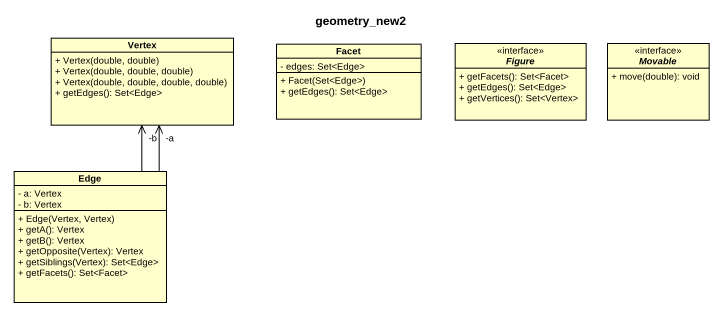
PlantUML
@startuml
title geometry_new2
hide circle
hide empty members
skinparam classAttributeIconSize 0
class Vertex {
  + Vertex(double, double)
  + Vertex(double, double, double)
  + Vertex(double, double, double, double)
  + getEdges(): Set<Edge>
}
class Facet {
  - edges: Set<Edge>
  + Facet(Set<Edge>)
  + getEdges(): Set<Edge>
}
interface Figure <<interface>> {
  + getFacets(): Set<Facet>
  + getEdges(): Set<Edge>
  + getVertices(): Set<Vertex>
}
interface Movable <<interface>> {
  + move(double): void
}
class Edge {
  - a: Vertex
  - b: Vertex
  + Edge(Vertex, Vertex)
  + getA(): Vertex
  + getB(): Vertex
  + getOpposite(Vertex): Vertex
  + getSiblings(Vertex): Set<Edge>
  + getFacets(): Set<Facet>
}
Edge -up-> "-a" Vertex
Edge -up-> "-b" Vertex
@enduml
